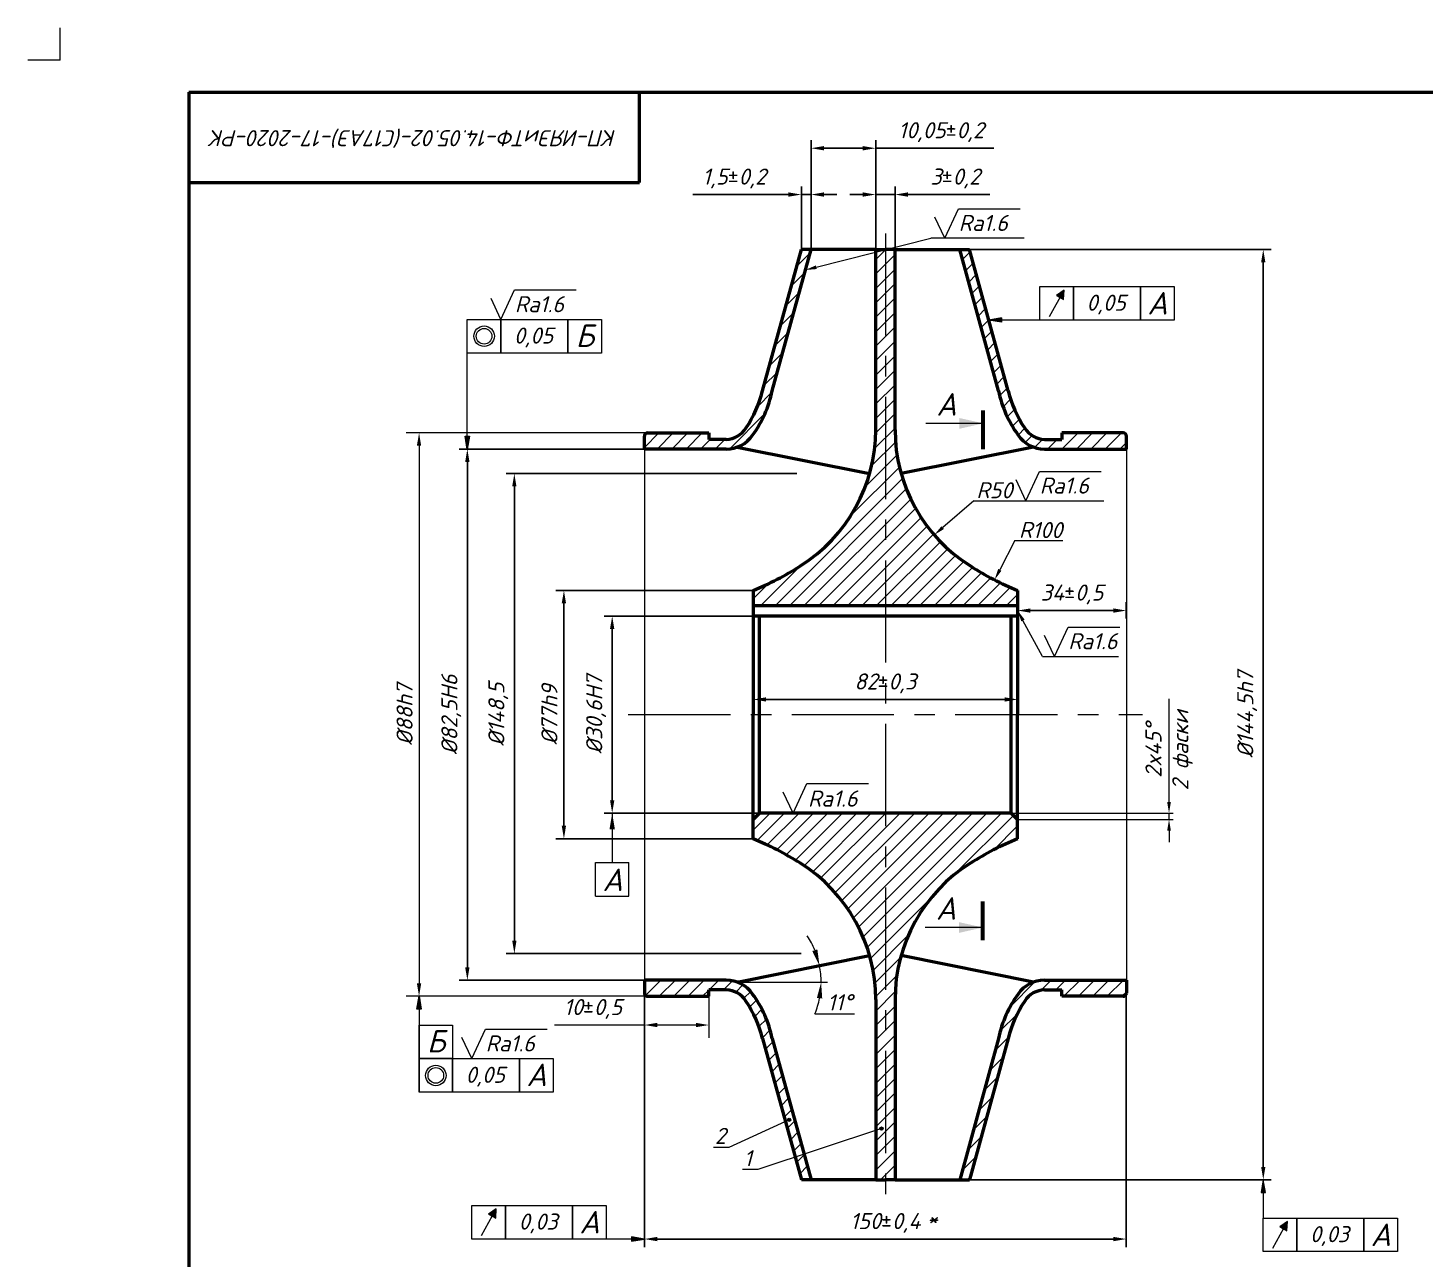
# Model space of a CAD drawing. Header units: millimetres. Extents: x 23 to 1692, y -5 to 510.
# Drawn here: x 1262.3 to 1479.3, y 110.8 to 302 of the extents above; entities that cross this region are included whole.
import ezdxf

# ---------------------------------------------------------------- set-up
doc = ezdxf.new("R2010")
doc.units = ezdxf.units.MM
doc.linetypes.add('JIS_08_50', pattern=[53, 50, -1.125, 0.75, -1.125])
doc.linetypes.add('осевая', pattern=[50.8, 31.75, -6.35, 6.35, -6.35])
doc.layers.get('0').update_dxf_attribs({"lineweight": 53})
for name, color, linetype, lineweight in [('Оси', 7, 'осевая', 20), ('Размеры', 7, 'Continuous', 20), ('Штриховка', 7, 'Continuous', 20)]:
    doc.layers.add(name, color=color, linetype=linetype, lineweight=lineweight)
doc.styles.add('ADRF1', font='isocpeur.ttf', dxfattribs={"oblique": 15})
doc.styles.add('Размер', font='isocpeur.ttf', dxfattribs={"oblique": 15})
doc.styles.add('Размеры', font='isocpeur.ttf', dxfattribs={"oblique": 15})
doc.dimstyles.new('гост', dxfattribs={"dimtxt": 5, "dimasz": 5, "dimexe": 2, "dimexo": 0, "dimgap": 1, "dimtad": 1, "dimdec": 0, "dimtxsty": 'ADRF1', "dimcen": 2.5, "dimadec": 0, "dimazin": 0, "dimtfac": 1, "dimtdec": 0, "dimtmove": 0, "dimatfit": 3, "dimfxl": 1, "dimlwd": 20, "dimlwe": 20, "dimarcsym": 0})
doc.dimstyles.new('Две стрелки', dxfattribs={"dimtxt": 2.5, "dimasz": 3.5, "dimexe": 1.25, "dimexo": 0, "dimgap": 1, "dimtad": 1, "dimdec": 3, "dimtxsty": 'Размер', "dimcen": 2.5, "dimadec": 0, "dimazin": 0, "dimtfac": 1, "dimtdec": 3, "dimtmove": 0, "dimatfit": 3, "dimfxl": 1, "dimarcsym": 0})

# ---------------------------------------------------------------- blocks, each defined once
blk = doc.blocks.new('*D77')
at = {"layer": 'Defpoints', "color": 0, "transparency": 16777216}
for p in [(1374.91, 210.65), (1353.02, 180.05), (1375.91, 180.05)]:
    blk.add_point(p, dxfattribs=at)
at = {"layer": 'Размеры', "color": 0, "lineweight": -2, "transparency": 16777216}
for p, q in [((1374.91, 210.65), (1351.77, 210.65)), ((1353.02, 208.65), (1353.02, 182.05)), ((1375.91, 180.05), (1351.77, 180.05))]:
    blk.add_line(p, q, dxfattribs=at)
at = {"layer": 'Размеры', "color": 0, "transparency": 16777216}
for points in [[(1352.68, 208.65), (1353.35, 208.65), (1353.02, 210.65)], [(1352.68, 182.05), (1353.35, 182.05), (1353.02, 180.05)]]:
    blk.add_solid(points, dxfattribs=at)
at = {"layer": 'Размеры', "color": 0, "transparency": 16777216, "insert": (1350.52, 195.35), "char_height": 2.5, "attachment_point": 5, "rotation": 90, "style": 'Размер'}
blk.add_mtext('%%C30,6H7', dxfattribs=at)
blk = doc.blocks.new('*D78')
at = {"layer": 'Defpoints', "color": 0, "transparency": 16777216}
for p in [(1374.91, 214.63), (1345.52, 176.07), (1374.91, 176.07)]:
    blk.add_point(p, dxfattribs=at)
at = {"layer": 'Размеры', "color": 0, "lineweight": -2, "transparency": 16777216}
for p, q in [((1374.91, 214.63), (1344.27, 214.63)), ((1345.52, 212.63), (1345.52, 178.07)), ((1374.91, 176.07), (1344.27, 176.07))]:
    blk.add_line(p, q, dxfattribs=at)
at = {"layer": 'Размеры', "color": 0, "transparency": 16777216}
for points in [[(1345.18, 212.63), (1345.85, 212.63), (1345.52, 214.63)], [(1345.18, 178.07), (1345.85, 178.07), (1345.52, 176.07)]]:
    blk.add_solid(points, dxfattribs=at)
at = {"layer": 'Размеры', "color": 0, "transparency": 16777216, "insert": (1343.27, 195.35), "char_height": 2.5, "attachment_point": 5, "rotation": 90, "style": 'Размер'}
blk.add_mtext('%%C77h9', dxfattribs=at)
blk = doc.blocks.new('*D68')
at = {"layer": 'Defpoints', "color": 0, "transparency": 16777216}
for p in [(1381.68, 232.78), (1337.82, 158.22), (1382.37, 158.22)]:
    blk.add_point(p, dxfattribs=at)
at = {"layer": 'Размеры', "color": 0, "lineweight": -2, "transparency": 16777216}
for p, q in [((1381.68, 232.78), (1336.57, 232.78)), ((1337.82, 230.78), (1337.82, 160.22)), ((1382.37, 158.22), (1336.57, 158.22))]:
    blk.add_line(p, q, dxfattribs=at)
at = {"layer": 'Размеры', "color": 0, "transparency": 16777216}
for points in [[(1337.49, 230.78), (1338.15, 230.78), (1337.82, 232.78)], [(1337.49, 160.22), (1338.15, 160.22), (1337.82, 158.22)]]:
    blk.add_solid(points, dxfattribs=at)
at = {"layer": 'Размеры', "color": 0, "transparency": 16777216, "insert": (1335.32, 195.39), "char_height": 2.5, "attachment_point": 5, "rotation": 90, "style": 'Размер'}
blk.add_mtext('%%C148,5', dxfattribs=at)
blk = doc.blocks.new('*D79')
at = {"layer": 'Defpoints', "color": 0, "transparency": 16777216}
for p in [(1358.02, 236.6), (1330.52, 154.1), (1358.02, 154.1)]:
    blk.add_point(p, dxfattribs=at)
at = {"layer": 'Размеры', "color": 0, "lineweight": -2, "transparency": 16777216}
for p, q in [((1358.02, 236.6), (1329.27, 236.6)), ((1330.52, 234.6), (1330.52, 156.1)), ((1358.02, 154.1), (1329.27, 154.1))]:
    blk.add_line(p, q, dxfattribs=at)
at = {"layer": 'Размеры', "color": 0, "transparency": 16777216}
for points in [[(1330.18, 234.6), (1330.85, 234.6), (1330.52, 236.6)], [(1330.18, 156.1), (1330.85, 156.1), (1330.52, 154.1)]]:
    blk.add_solid(points, dxfattribs=at)
at = {"layer": 'Размеры', "color": 0, "transparency": 16777216, "insert": (1328.02, 195.35), "char_height": 2.5, "attachment_point": 5, "rotation": 90, "style": 'Размер'}
blk.add_mtext('%%C82,5H6', dxfattribs=at)
blk = doc.blocks.new('*D80')
at = {"layer": 'Defpoints', "color": 0, "transparency": 16777216}
for p in [(1382.4, 267.6), (1382.4, 123.1), (1454.15, 123.1)]:
    blk.add_point(p, dxfattribs=at)
at = {"layer": 'Размеры', "color": 0, "lineweight": -2, "transparency": 16777216}
for p, q in [((1382.4, 267.6), (1455.4, 267.6)), ((1454.15, 265.6), (1454.15, 125.1)), ((1382.4, 123.1), (1455.4, 123.1))]:
    blk.add_line(p, q, dxfattribs=at)
at = {"layer": 'Размеры', "color": 0, "transparency": 16777216}
for points in [[(1453.82, 265.6), (1454.48, 265.6), (1454.15, 267.6)], [(1453.82, 125.1), (1454.48, 125.1), (1454.15, 123.1)]]:
    blk.add_solid(points, dxfattribs=at)
at = {"layer": 'Размеры', "color": 0, "transparency": 16777216, "insert": (1451.65, 195.35), "char_height": 2.5, "attachment_point": 5, "rotation": 90, "style": 'Размер'}
blk.add_mtext('%%C144,5h7', dxfattribs=at)
blk = doc.blocks.new('*D81')
at = {"layer": 'Defpoints', "color": 0, "transparency": 16777216}
for p in [(1383.9, 276.12), (1382.4, 267.6), (1383.9, 267.6)]:
    blk.add_point(p, dxfattribs=at)
at = {"layer": 'Размеры', "color": 0, "lineweight": -2, "transparency": 16777216}
for p, q in [((1380.4, 276.12), (1365.56, 276.12)), ((1382.4, 267.6), (1382.4, 277.37)), ((1383.9, 276.12), (1382.4, 276.12)), ((1383.9, 267.6), (1383.9, 277.37)), ((1385.9, 276.12), (1387.9, 276.12))]:
    blk.add_line(p, q, dxfattribs=at)
at = {"layer": 'Размеры', "color": 0, "transparency": 16777216}
for points in [[(1380.4, 276.46), (1380.4, 275.79), (1382.4, 276.12)], [(1385.9, 276.46), (1385.9, 275.79), (1383.9, 276.12)]]:
    blk.add_solid(points, dxfattribs=at)
at = {"layer": 'Размеры', "color": 0, "transparency": 16777216, "insert": (1371.98, 278.62), "char_height": 2.5, "attachment_point": 5, "style": 'Размер'}
blk.add_mtext('1,5{\\Q0;±}0,2', dxfattribs=at)
blk = doc.blocks.new('*D82')
at = {"layer": 'Defpoints', "color": 0, "transparency": 16777216}
for p in [(1393.95, 283.32), (1383.9, 267.6), (1393.95, 267.6)]:
    blk.add_point(p, dxfattribs=at)
at = {"layer": 'Размеры', "color": 0, "lineweight": -2, "transparency": 16777216}
for p, q in [((1383.9, 267.6), (1383.9, 284.57)), ((1393.95, 267.6), (1393.95, 284.57)), ((1385.9, 283.32), (1391.95, 283.32)), ((1393.95, 283.32), (1412.29, 283.32))]:
    blk.add_line(p, q, dxfattribs=at)
at = {"layer": 'Размеры', "color": 0, "transparency": 16777216}
for points in [[(1385.9, 283.65), (1385.9, 282.98), (1383.9, 283.32)], [(1391.95, 283.65), (1391.95, 282.98), (1393.95, 283.32)]]:
    blk.add_solid(points, dxfattribs=at)
at = {"layer": 'Размеры', "color": 0, "transparency": 16777216, "insert": (1404.12, 285.82), "char_height": 2.5, "attachment_point": 5, "style": 'Размер'}
blk.add_mtext('10,05{\\Q0;±}0,2', dxfattribs=at)
blk = doc.blocks.new('*D83')
at = {"layer": 'Defpoints', "color": 0, "transparency": 16777216}
for p in [(1393.95, 276.12), (1393.95, 267.6), (1396.95, 267.6)]:
    blk.add_point(p, dxfattribs=at)
at = {"layer": 'Размеры', "color": 0, "lineweight": -2, "transparency": 16777216}
for p, q in [((1391.95, 276.12), (1389.95, 276.12)), ((1393.95, 267.6), (1393.95, 277.37)), ((1393.95, 276.12), (1396.95, 276.12)), ((1396.95, 267.6), (1396.95, 277.37)), ((1398.95, 276.12), (1411.66, 276.12))]:
    blk.add_line(p, q, dxfattribs=at)
at = {"layer": 'Размеры', "color": 0, "transparency": 16777216}
for points in [[(1391.95, 276.46), (1391.95, 275.79), (1393.95, 276.12)], [(1398.95, 276.46), (1398.95, 275.79), (1396.95, 276.12)]]:
    blk.add_solid(points, dxfattribs=at)
at = {"layer": 'Размеры', "color": 0, "transparency": 16777216, "insert": (1406.31, 278.62), "char_height": 2.5, "attachment_point": 5, "style": 'Размер'}
blk.add_mtext('3{\\Q0;±}0,2', dxfattribs=at)
blk = doc.blocks.new('*D84')
at = {"layer": 'Defpoints', "color": 0, "transparency": 16777216}
for p in [(1415.99, 212.82), (1432.88, 212.82), (1415.99, 211.51)]:
    blk.add_point(p, dxfattribs=at)
at = {"layer": 'Размеры', "color": 0, "lineweight": -2, "transparency": 16777216}
for p, q in [((1415.99, 212.82), (1415.99, 210.26)), ((1432.88, 212.82), (1432.88, 210.26)), ((1430.88, 211.51), (1417.99, 211.51))]:
    blk.add_line(p, q, dxfattribs=at)
at = {"layer": 'Размеры', "color": 0, "transparency": 16777216}
for points in [[(1417.99, 211.84), (1417.99, 211.17), (1415.99, 211.51)], [(1430.88, 211.84), (1430.88, 211.17), (1432.88, 211.51)]]:
    blk.add_solid(points, dxfattribs=at)
at = {"layer": 'Размеры', "color": 0, "transparency": 16777216, "insert": (1424.44, 214.01), "char_height": 2.5, "attachment_point": 5, "style": 'Размер'}
blk.add_mtext('34{\\Q0;±}0,5', dxfattribs=at)
blk = doc.blocks.new('*D69')
at = {"layer": 'Defpoints', "color": 0, "transparency": 16777216}
for p in [(1374.91, 202.23), (1415.99, 202.23), (1415.99, 197.7)]:
    blk.add_point(p, dxfattribs=at)
at = {"layer": 'Размеры', "color": 0, "lineweight": -2, "transparency": 16777216}
for p, q in [((1374.91, 202.23), (1374.91, 196.45)), ((1415.99, 202.23), (1415.99, 196.45)), ((1376.91, 197.7), (1413.99, 197.7))]:
    blk.add_line(p, q, dxfattribs=at)
at = {"layer": 'Размеры', "color": 0, "transparency": 16777216}
for points in [[(1376.91, 198.03), (1376.91, 197.37), (1374.91, 197.7)], [(1413.99, 198.03), (1413.99, 197.37), (1415.99, 197.7)]]:
    blk.add_solid(points, dxfattribs=at)
at = {"layer": 'Размеры', "color": 0, "transparency": 16777216, "insert": (1395.45, 200.2), "char_height": 2.5, "attachment_point": 5, "style": 'Размер'}
blk.add_mtext('82{\\Q0;±}0,3', dxfattribs=at)
blk = doc.blocks.new('*D67')
at = {"layer": 'Defpoints', "color": 0, "transparency": 16777216}
for p in [(1358.02, 154.1), (1432.88, 154.1), (1432.88, 113.89)]:
    blk.add_point(p, dxfattribs=at)
at = {"layer": 'Размеры', "color": 0, "lineweight": -2, "transparency": 16777216}
for p, q in [((1358.02, 154.1), (1358.02, 112.64)), ((1432.88, 154.1), (1432.88, 112.64)), ((1360.02, 113.89), (1430.88, 113.89))]:
    blk.add_line(p, q, dxfattribs=at)
at = {"layer": 'Размеры', "color": 0, "transparency": 16777216}
for points in [[(1360.02, 114.22), (1360.02, 113.55), (1358.02, 113.89)], [(1430.88, 114.22), (1430.88, 113.55), (1432.88, 113.89)]]:
    blk.add_solid(points, dxfattribs=at)
at = {"layer": 'Размеры', "color": 0, "transparency": 16777216, "insert": (1395.45, 116.39), "char_height": 2.5, "attachment_point": 5, "style": 'Размер'}
blk.add_mtext('150{\\Q0;±}0,4', dxfattribs=at)
blk = doc.blocks.new('*D74')
at = {"layer": 'Defpoints', "color": 0, "transparency": 16777216}
for p in [(1358.52, 239.1), (1323.02, 151.6), (1358.52, 151.6)]:
    blk.add_point(p, dxfattribs=at)
at = {"layer": 'Штриховка', "color": 0, "linetype": 'Continuous', "lineweight": 20, "transparency": 16777216}
for p, q in [((1358.52, 239.1), (1321.02, 239.1)), ((1323.02, 237.1), (1323.02, 153.6)), ((1358.52, 151.6), (1321.02, 151.6))]:
    blk.add_line(p, q, dxfattribs=at)
at = {"layer": 'Штриховка', "color": 0, "transparency": 16777216}
for points in [[(1322.68, 237.1), (1323.35, 237.1), (1323.02, 239.1)], [(1322.68, 153.6), (1323.35, 153.6), (1323.02, 151.6)]]:
    blk.add_solid(points, dxfattribs=at)
at = {"layer": 'Штриховка', "color": 0, "transparency": 16777216, "insert": (1320.77, 195.35), "char_height": 5, "attachment_point": 5, "rotation": 90, "style": 'ADRF1'}
blk.add_mtext('{\\H0.5x;%%C88h7}', dxfattribs=at)
blk = doc.blocks.new('*D76')
at = {"layer": 'Defpoints', "color": 0, "transparency": 16777216}
for p in [(1358.02, 152.6), (1368.02, 152.6), (1358.02, 147.13)]:
    blk.add_point(p, dxfattribs=at)
at = {"layer": 'Штриховка', "color": 0, "linetype": 'Continuous', "lineweight": 20, "transparency": 16777216}
for p, q in [((1358.02, 152.6), (1358.02, 145.13)), ((1368.02, 152.6), (1368.02, 145.13)), ((1358.02, 147.13), (1344.05, 147.13)), ((1366.02, 147.13), (1360.02, 147.13))]:
    blk.add_line(p, q, dxfattribs=at)
at = {"layer": 'Штриховка', "color": 0, "transparency": 16777216}
for points in [[(1360.02, 147.47), (1360.02, 146.8), (1358.02, 147.13)], [(1366.02, 147.47), (1366.02, 146.8), (1368.02, 147.13)]]:
    blk.add_solid(points, dxfattribs=at)
at = {"layer": 'Штриховка', "color": 0, "transparency": 16777216, "insert": (1350.03, 149.63), "char_height": 5, "attachment_point": 5, "style": 'ADRF1'}
blk.add_mtext('{\\H0.5x;10\\Q0;±\\Q15;0,5}', dxfattribs=at)

msp = doc.modelspace()

# ---------------------------------------------------------------- hatches: boundary and pattern name
at = {"layer": 'Размеры', "ltscale": 100}
h = msp.add_hatch(color=256, dxfattribs=at)
h.dxf.hatch_style = 1
h.paths.add_polyline_path([(1423.2168, 261.284), (1422.5858, 260.1486), (1423.1404, 259.8403)])
h.paths.add_polyline_path([(1423.2168, 261.284), (1423.2168, 261.284), (1422.0312, 260.4568), (1422.5858, 260.1486)])
at = {"layer": 'Размеры', "linetype": 'JIS_08_50'}
h = msp.add_hatch(color=256, dxfattribs=at)
h.dxf.hatch_style = 1
h.paths.add_polyline_path([(1413.5017, 256.9528), (1411.5144, 256.6145), (1413.5017, 256.6145)])
h.paths.add_polyline_path([(1413.5017, 256.6145), (1411.5144, 256.6145), (1413.5017, 256.2763)])
at = {"layer": 'Размеры'}
h = msp.add_hatch(color=256, dxfattribs=at)
h.dxf.hatch_style = 1
h.paths.add_polyline_path([(1330.5054, 236.603), (1330.8437, 238.5903), (1330.5054, 238.5903)])
h.paths.add_polyline_path([(1330.5054, 236.603), (1330.5054, 236.603), (1330.5054, 238.5903), (1330.1672, 238.5903)])
h = msp.add_hatch(color=256, dxfattribs=at)
h.dxf.hatch_style = 1
h.paths.add_polyline_path([(1323.0163, 151.5974), (1322.678, 149.6101), (1323.0163, 149.6101)])
h.paths.add_polyline_path([(1323.0163, 151.5974), (1323.0163, 151.5974), (1323.0163, 149.6101), (1323.3545, 149.6101)])
h = msp.add_hatch(color=256, dxfattribs=at)
h.dxf.hatch_style = 1
h.paths.add_polyline_path([(1380.2579, 132.4123, 1), (1380.7579, 132.4123, 1)])
h = msp.add_hatch(color=256, dxfattribs=at)
h.dxf.hatch_style = 1
h.paths.add_polyline_path([(1394.5991, 131.0463, 1), (1395.0991, 131.0463, 1)])
h = msp.add_hatch(color=256, dxfattribs=at)
h.dxf.hatch_style = 1
h.paths.add_polyline_path([(1454.1501, 121.1101), (1453.8118, 121.1101), (1454.1501, 123.0974)])
h.paths.add_polyline_path([(1454.4884, 121.1101), (1454.1501, 121.1101), (1454.1501, 123.0974)])
at = {"layer": 'Размеры', "ltscale": 100}
h = msp.add_hatch(color=256, dxfattribs=at)
h.dxf.hatch_style = 1
h.paths.add_polyline_path([(1334.9944, 118.5566), (1334.3634, 117.4212), (1334.918, 117.113)])
h.paths.add_polyline_path([(1334.9944, 118.5566), (1334.9944, 118.5566), (1333.8088, 117.7295), (1334.3634, 117.4212)])
h = msp.add_hatch(color=256, dxfattribs=at)
h.dxf.hatch_style = 1
h.paths.add_polyline_path([(1457.9046, 116.6033), (1457.2736, 115.4679), (1457.8282, 115.1597)])
h.paths.add_polyline_path([(1457.9046, 116.6033), (1457.9046, 116.6033), (1456.719, 115.7762), (1457.2736, 115.4679)])
at = {"layer": 'Размеры'}
h = msp.add_hatch(color=256, dxfattribs=at)
h.dxf.hatch_style = 1
h.paths.add_polyline_path([(1356.0289, 113.8872), (1356.0289, 114.2254), (1358.0163, 113.8872)])
h.paths.add_polyline_path([(1356.0289, 113.5489), (1356.0289, 113.8872), (1358.0163, 113.8872)])
at = {"layer": 'Штриховка'}
h = msp.add_hatch(dxfattribs=at)
h.set_pattern_fill('ANSI31', color=256, scale=0.5)
h.set_pattern_definition([(45, (1283.3856, 31.9996), (-1.122532, 1.122532), [])])
h.paths.add_polyline_path([(1374.8298, 238.7526, 0.10541084), (1377.8701, 245.6316), (1383.8996, 267.5974), (1382.3996, 267.5974), (1376.3701, 245.6316, -0.08653345), (1373.7988, 239.842, -0.25036248), (1370.718, 238.0974), (1368.0163, 238.0974), (1368.0163, 239.0974), (1358.5163, 239.0974, 0.41421356), (1358.0163, 238.5974), (1358.0163, 236.5974), (1370.718, 236.5974, 0.24618516)])
h.paths.add_polyline_path([(1395.4496, 267.5524), (1393.9496, 267.1724), (1393.9496, 239.5974, -0.2579526), (1382.2504, 218.4293, -0.04140012), (1374.912, 214.6252), (1374.912, 212.2966), (1395.4496, 212.2966)])
h.paths.add_polyline_path([(1408.6488, 218.4293, -0.2579526), (1396.9496, 239.5974), (1396.9496, 267.5974), (1395.6273, 267.5974), (1395.4496, 267.5524), (1395.4496, 212.2966), (1415.9873, 212.2966), (1415.9873, 214.6252, -0.04140012)])
h.paths.add_polyline_path([(1408.4996, 267.5974), (1406.9996, 267.5974), (1413.0291, 245.6316, 0.10541084), (1416.0694, 238.7526, 0.24618516), (1420.1812, 236.5974), (1432.883, 236.5974), (1432.883, 238.5974, 0.41421356), (1432.383, 239.0974), (1422.883, 239.0974), (1422.883, 238.0974), (1420.1812, 238.0974, -0.25036248), (1417.1004, 239.842, -0.08653345), (1414.5291, 245.6316)])
h.paths.add_polyline_path([(1395.4496, 180.0474), (1375.912, 180.0474), (1374.912, 179.0474), (1374.912, 176.0697, -0.04140012), (1382.2504, 172.2655, -0.2579526), (1393.9496, 151.0974), (1393.9496, 123.0974), (1395.4496, 123.0974)])
h.paths.add_polyline_path([(1415.9873, 176.0697), (1415.9873, 179.0474), (1414.9873, 180.0474), (1395.4496, 180.0474), (1395.4496, 123.0974), (1396.9496, 123.0974), (1396.9496, 151.0974, -0.2579526), (1408.6488, 172.2655, -0.04140012)])
h.paths.add_polyline_path([(1432.883, 154.0974), (1420.1812, 154.0974, 0.24618516), (1416.0694, 151.9423, 0.10541084), (1413.0291, 145.0632), (1406.9996, 123.0974), (1408.4996, 123.0974), (1414.5291, 145.0632, -0.08653345), (1417.1004, 150.8528, -0.25036248), (1420.1812, 152.5974), (1422.883, 152.5974), (1422.883, 151.5974), (1432.383, 151.5974, 0.41421356), (1432.883, 152.0974)])
h.paths.add_polyline_path([(1370.718, 154.0974), (1358.0163, 154.0974), (1358.0163, 152.0974, 0.41421356), (1358.5163, 151.5974), (1368.0163, 151.5974), (1368.0163, 152.5974), (1370.718, 152.5974, -0.25036248), (1373.7988, 150.8528, -0.08653345), (1376.3701, 145.0632), (1382.3996, 123.0974), (1383.8996, 123.0974), (1377.8701, 145.0632, 0.10541084), (1374.8298, 151.9423, 0.24618516)])

# ---------------------------------------------------------------- linework, layer by layer
for p, q in [((1287.2647, 292), (1682.2647, 292)), ((1287.2647, 292), (1287.2647, 5)), ((1357.2647, 278), (1357.2647, 292)), ((1287.2647, 278), (1357.2647, 278)), ((1376.3701, 245.6316), (1382.3996, 267.5974)), ((1377.8701, 245.6316), (1383.8996, 267.5974)), ((1383.8996, 267.5974), (1382.3996, 267.5974)), ((1393.9496, 267.5974), (1383.8996, 267.5974)), ((1393.9496, 239.5974), (1393.9496, 267.5974)), ((1393.9496, 267.5974), (1395.4496, 267.5974)), ((1396.9496, 267.5974), (1395.4496, 267.5974)), ((1396.9496, 239.5974), (1396.9496, 267.5974)), ((1396.9496, 267.5974), (1406.9996, 267.5974)), ((1413.0291, 245.6316), (1406.9996, 267.5974)), ((1406.9996, 267.5974), (1408.4996, 267.5974)), ((1414.5291, 245.6316), (1408.4996, 267.5974)), ((1358.5163, 239.0974), (1368.0163, 239.0974)), ((1368.0163, 239.0974), (1368.0163, 238.0974)), ((1432.383, 239.0974), (1422.883, 239.0974)), ((1422.883, 239.0974), (1422.883, 238.0974)), ((1358.0163, 236.5974), (1358.0163, 238.5974)), ((1370.718, 236.5974), (1358.0163, 236.5974)), ((1370.718, 238.0974), (1368.0163, 238.0974)), ((1372.4281, 236.899), (1393.0022, 232.7804)), ((1418.4711, 236.899), (1397.897, 232.7804)), ((1420.1812, 238.0974), (1422.883, 238.0974)), ((1420.1812, 236.5974), (1432.883, 236.5974)), ((1432.883, 236.5974), (1432.883, 238.5974)), ((1374.912, 214.6252), (1374.912, 195.3474)), ((1415.9873, 214.6252), (1415.9873, 195.3474)), ((1374.912, 212.2966), (1415.9873, 212.2966)), ((1415.9873, 210.6474), (1374.912, 210.6474)), ((1375.912, 180.0474), (1375.912, 210.6474)), ((1414.9873, 180.0474), (1414.9873, 210.6474)), ((1374.912, 176.0697), (1374.912, 195.3474)), ((1415.9873, 176.0697), (1415.9873, 195.3474)), ((1375.912, 180.0474), (1374.912, 179.0474)), ((1414.9873, 180.0474), (1375.912, 180.0474)), ((1414.9873, 180.0474), (1415.9873, 179.0474)), ((1372.4281, 153.7959), (1393.0022, 157.9145)), ((1418.4711, 153.7959), (1397.897, 157.9145)), ((1370.718, 154.0974), (1358.0163, 154.0974)), ((1358.0163, 154.0974), (1358.0163, 152.0974)), ((1420.1812, 154.0974), (1432.883, 154.0974)), ((1432.883, 154.0974), (1432.883, 152.0974)), ((1370.718, 152.5974), (1368.0163, 152.5974)), ((1368.0163, 151.5974), (1368.0163, 152.5974)), ((1420.1812, 152.5974), (1422.883, 152.5974)), ((1422.883, 151.5974), (1422.883, 152.5974)), ((1358.5163, 151.5974), (1368.0163, 151.5974)), ((1393.9496, 151.0974), (1393.9496, 123.0974)), ((1396.9496, 151.0974), (1396.9496, 123.0974)), ((1432.383, 151.5974), (1422.883, 151.5974)), ((1376.3701, 145.0632), (1382.3996, 123.0974)), ((1377.8701, 145.0632), (1383.8996, 123.0974)), ((1413.0291, 145.0632), (1406.9996, 123.0974)), ((1414.5291, 145.0632), (1408.4996, 123.0974)), ((1383.8996, 123.0974), (1382.3996, 123.0974)), ((1393.9496, 123.0974), (1383.8996, 123.0974)), ((1393.9496, 123.0974), (1395.4496, 123.0974)), ((1396.9496, 123.0974), (1395.4496, 123.0974)), ((1396.9496, 123.0974), (1406.9996, 123.0974)), ((1406.9996, 123.0974), (1408.4996, 123.0974))]:
    msp.add_line(p, q)
for centre, radius, start, end in [((1358.4832, 250.1099), 18.439, 326.161362, 345.944088), ((1360.2163, 249.3225), 18.0355, 324.121726, 348.191226), ((1430.6829, 249.3225), 18.0355, 191.808774, 215.878274), ((1432.416, 250.1099), 18.439, 194.055912, 213.838638), ((1358.5163, 238.5974), 0.5, 90, 180), ((1370.6255, 241.8532), 3.7569, 271.411148, 327.634303), ((1370.718, 241.5974), 5, 270, 325.32137), ((1368.9496, 239.5974), 25, 302.142872, 0), ((1421.9496, 239.5974), 25, 180, 237.857128), ((1420.1812, 241.5974), 5, 214.67863, 270), ((1420.2737, 241.8532), 3.7569, 212.365697, 268.588852), ((1432.383, 238.5974), 0.5, 0, 90), ((1355.6488, 260.7655), 50, 292.660078, 302.142872), ((1435.2504, 260.7655), 50, 237.857128, 247.339922), ((1355.6488, 129.9293), 50, 57.857128, 67.339922), ((1435.2504, 129.9293), 50, 112.660078, 122.142872), ((1368.9496, 151.0974), 25, 0, 57.857128), ((1421.9496, 151.0974), 25, 122.142872, 180), ((1370.718, 149.0974), 5, 34.67863, 90), ((1420.1812, 149.0974), 5, 90, 145.32137), ((1358.5163, 152.0974), 0.5, 180, 270), ((1370.6255, 148.8417), 3.7569, 32.365697, 88.588852), ((1360.2163, 141.3723), 18.0355, 11.808774, 35.878274), ((1430.6829, 141.3723), 18.0355, 144.121726, 168.191226), ((1420.2737, 148.8417), 3.7569, 91.411148, 147.634303), ((1432.383, 152.0974), 0.5, 270, 0), ((1358.4832, 140.585), 18.439, 14.055912, 33.838638), ((1432.416, 140.585), 18.439, 146.161362, 165.944088)]:
    msp.add_arc(centre, radius, start, end)
at = {"layer": 'Оси', "ltscale": 0.5}
for p, q in [((1395.4496, 270.0974), (1395.4496, 120.5974)), ((1355.5163, 195.3474), (1435.383, 195.3474))]:
    msp.add_line(p, q, dxfattribs=at)
at = {"layer": 'Оси'}
msp.add_line((1384.5144, 148.8932), (1390.6818, 148.8932), dxfattribs=at)
at = {"layer": 'Размеры'}
for p, q in [((1404.6751, 269.345), (1406.8073, 273.9174)), ((1406.8073, 273.9174), (1416.3697, 273.9174)), ((1404.6751, 269.345), (1403.1522, 272.611)), ((1384.7194, 264.8337), (1402.5249, 269.345)), ((1335.7356, 256.7271), (1337.8677, 261.2995)), ((1337.8677, 261.2995), (1347.4302, 261.2995)), ((1335.7356, 256.7271), (1334.2127, 259.9931)), ((1410.6073, 242.5713), (1410.6073, 240.5958)), ((1358.0163, 236.5974), (1358.0163, 154.0974)), ((1432.883, 236.5974), (1432.883, 154.0974)), ((1417.2665, 228.5574), (1419.3986, 233.1298)), ((1419.3986, 233.1298), (1428.961, 233.1298)), ((1417.2665, 228.5574), (1415.7435, 231.8234)), ((1409.1779, 228.5574), (1404.3603, 224.3929)), ((1409.1779, 228.5574), (1429.384, 228.5574)), ((1415.5557, 222.3779), (1413.2254, 217.8358)), ((1415.5557, 222.3779), (1422.9916, 222.3779)), ((1419.872, 204.3795), (1416.8247, 209.9712)), ((1421.6974, 204.3795), (1423.8296, 208.9519)), ((1423.8296, 208.9519), (1431.8822, 208.9519)), ((1421.6974, 204.3795), (1420.1745, 207.6455)), ((1419.872, 204.3795), (1431.6891, 204.3795)), ((1439.5147, 181.7974), (1439.5147, 197.8202)), ((1381.1161, 180.0474), (1383.2483, 184.6198)), ((1383.2483, 184.6198), (1392.8107, 184.6198)), ((1381.1161, 180.0474), (1379.5932, 183.3134)), ((1414.9873, 180.0474), (1440.1397, 180.0474)), ((1415.9873, 179.0474), (1440.1397, 179.0474)), ((1439.5147, 179.0474), (1439.5147, 180.0474)), ((1439.5147, 177.2974), (1439.5147, 175.5474)), ((1350.4066, 172.3806), (1355.6259, 172.3806)), ((1350.4066, 167.1613), (1350.4066, 172.3806)), ((1355.6259, 167.1613), (1355.6259, 172.3806)), ((1350.4066, 167.1613), (1355.6259, 167.1613)), ((1410.6073, 162.2768), (1410.6073, 160.3013)), ((1331.2026, 141.9064), (1333.3348, 146.4788)), ((1333.3348, 146.4788), (1342.8972, 146.4788)), ((1331.2026, 141.9064), (1329.6797, 145.1724)), ((1380.5079, 132.4123), (1371.1451, 128.1237)), ((1394.8491, 131.0463), (1375.637, 124.6895)), ((1371.1451, 128.1237), (1368.7689, 128.1237)), ((1375.637, 124.6895), (1373.2608, 124.6895))]:
    msp.add_line(p, q, dxfattribs=at)
at = {"layer": 'Размеры', "linetype": 'Continuous', "lineweight": 20}
msp.add_line((1416.9918, 269.345), (1402.5249, 269.345), dxfattribs=at)
at = {"layer": 'Размеры', "ltscale": 100}
for p, q in [((1420.9271, 257.1644), (1423.2168, 261.284)), ((1423.2168, 261.284), (1422.0312, 260.4568)), ((1422.0312, 260.4568), (1423.1404, 259.8403)), ((1423.1404, 259.8403), (1423.2168, 261.284)), ((1419.4623, 256.6145), (1411.5144, 256.6145)), ((1330.5163, 236.5974), (1330.5163, 251.5078)), ((1323.0163, 151.5974), (1323.0163, 136.6871)), ((1454.1501, 121.7088), (1454.1501, 117.1532)), ((1332.7048, 114.4371), (1334.9944, 118.5566)), ((1334.9944, 118.5566), (1333.8088, 117.7295)), ((1333.8088, 117.7295), (1334.918, 117.113)), ((1334.918, 117.113), (1334.9944, 118.5566)), ((1455.6149, 112.4838), (1457.9046, 116.6033)), ((1457.9046, 116.6033), (1456.719, 115.7762)), ((1456.719, 115.7762), (1457.8282, 115.1597)), ((1457.8282, 115.1597), (1457.9046, 116.6033)), ((1356.6276, 113.8872), (1352.072, 113.8872))]:
    msp.add_line(p, q, dxfattribs=at)
at = {"layer": 'Размеры', "lineweight": 60}
for p, q in [((1410.6073, 242.5713), (1410.6073, 236.5713)), ((1410.6073, 160.3013), (1410.6073, 166.3013))]:
    msp.add_line(p, q, dxfattribs=at)
at = {"layer": 'Размеры', "lineweight": 20}
for p, q in [((1410.6798, 240.5796), (1401.7302, 240.5796)), ((1410.6073, 162.2768), (1401.6577, 162.2768))]:
    msp.add_line(p, q, dxfattribs=at)
at = {"layer": 'Размеры', "ltscale": 100}
for points in [[(1419.4623, 261.8339), (1424.6817, 261.8339), (1424.6817, 256.6145), (1419.4623, 256.6145)], [(1424.6817, 261.8339), (1435.0751, 261.8339), (1435.0751, 256.6145), (1424.6817, 256.6145)], [(1435.0751, 261.8339), (1440.2944, 261.8339), (1440.2944, 256.6145), (1435.0751, 256.6145)], [(1330.5163, 256.7271), (1335.7356, 256.7271), (1335.7356, 251.5078), (1330.5163, 251.5078)], [(1335.7356, 256.7271), (1346.129, 256.7271), (1346.129, 251.5078), (1335.7356, 251.5078)], [(1346.129, 256.7271), (1351.3484, 256.7271), (1351.3484, 251.5078), (1346.129, 251.5078)], [(1323.0163, 147.1258), (1328.2356, 147.1258), (1328.2356, 141.9064), (1323.0163, 141.9064)], [(1323.0163, 141.9064), (1328.2356, 141.9064), (1328.2356, 136.6871), (1323.0163, 136.6871)], [(1328.2356, 141.9064), (1338.629, 141.9064), (1338.629, 136.6871), (1328.2356, 136.6871)], [(1338.629, 141.9064), (1343.8484, 141.9064), (1343.8484, 136.6871), (1338.629, 136.6871)], [(1331.2399, 119.1065), (1336.4593, 119.1065), (1336.4593, 113.8872), (1331.2399, 113.8872)], [(1336.4593, 119.1065), (1346.8527, 119.1065), (1346.8527, 113.8872), (1336.4593, 113.8872)], [(1346.8527, 119.1065), (1352.072, 119.1065), (1352.072, 113.8872), (1346.8527, 113.8872)], [(1454.1501, 117.1532), (1459.3695, 117.1532), (1459.3695, 111.9339), (1454.1501, 111.9339)], [(1459.3695, 117.1532), (1469.7629, 117.1532), (1469.7629, 111.9339), (1459.3695, 111.9339)], [(1469.7629, 117.1532), (1474.9822, 117.1532), (1474.9822, 111.9339), (1469.7629, 111.9339)]]:
    msp.add_lwpolyline(points, close=True, dxfattribs=at)
at = {"layer": 'Размеры'}
for points in [[(1411.5144, 256.6145), (1413.5017, 256.6145), (1413.5017, 256.9528), (1411.5144, 256.6145)], [(1413.5017, 256.2763), (1411.5144, 256.6145), (1413.5017, 256.9528), (1413.5017, 256.2763)], [(1411.5144, 256.6145), (1413.5017, 256.6145), (1413.5017, 256.2763)], [(1330.8545, 238.5848), (1330.5163, 236.5974), (1330.178, 238.5848), (1330.8545, 238.5848)], [(1322.678, 149.6101), (1323.0163, 151.5974), (1323.3545, 149.6101), (1322.678, 149.6101)], [(1454.4884, 121.1101), (1454.1501, 123.0974), (1453.8118, 121.1101), (1454.4884, 121.1101)], [(1356.0289, 113.5489), (1358.0163, 113.8872), (1356.0289, 114.2254), (1356.0289, 113.5489)]]:
    msp.add_lwpolyline(points, dxfattribs=at)
at = {"layer": 'Размеры', "ltscale": 100}
for centre, radius in [((1333.1259, 254.1175), 1.5891), ((1333.1259, 254.1175), 1.2131), ((1325.6259, 139.2967), 1.5891), ((1325.6259, 139.2967), 1.2131)]:
    msp.add_circle(centre, radius, dxfattribs=at)
at = {"layer": 'Размеры'}
for centre in [(1380.5079, 132.4123), (1394.8491, 131.0463)]:
    msp.add_circle(centre, 0.25, dxfattribs=at)
for points in [[(1384.6478, 265.1165), (1384.791, 264.551), (1383.023, 264.4039)], [(1404.1695, 224.6136), (1404.551, 224.1723), (1403.0363, 223.2485)], [(1412.9659, 217.969), (1413.4849, 217.7027), (1412.4265, 216.2788)], [(1417.0808, 210.1107), (1416.5686, 209.8316), (1415.9873, 211.5078)], [(1439.2231, 181.7974), (1439.8064, 181.7974), (1439.5147, 180.0474)], [(1439.2231, 177.2974), (1439.8064, 177.2974), (1439.5147, 179.0474)]]:
    msp.add_solid(points, dxfattribs=at)
at = {"layer": 'Размеры', "lineweight": 60}
for points in [[(1406.9637, 241.4129), (1406.9637, 239.7462), (1410.6798, 240.5796)], [(1406.8912, 163.1102), (1406.8912, 161.4435), (1410.6073, 162.2768)]]:
    msp.add_solid(points, dxfattribs=at)
at = {"layer": 'Штриховка'}
for p, q in [((1267.2647, 297), (1267.2647, 302)), ((1267.2647, 297), (1262.2647, 297)), ((1372.4281, 153.7959), (1386.4709, 153.7775))]:
    msp.add_line(p, q, dxfattribs=at)
at = {"layer": 'Штриховка', "linetype": 'Continuous', "lineweight": 20}
for q in [(1354.0163, 180.0474), (1353.0163, 172.3806)]:
    msp.add_line((1353.0163, 180.0474), q, dxfattribs=at)
for start, end in [(22.319149, 33.3183), (359.918961, 11.319999), (337.92066, 348.91981)]:
    msp.add_arc((1372.4281, 153.7959), 13.0428, start, end, dxfattribs=at)
at = {"layer": 'Штриховка'}
for points in [[(1352.5996, 177.5474), (1353.4329, 177.5474), (1353.0163, 180.0474)], [(1384.8926, 158.8697), (1384.0949, 158.6285), (1385.2172, 156.356)], [(1384.8131, 151.3298), (1385.6425, 151.2488), (1385.4709, 153.7775)]]:
    msp.add_solid(points, dxfattribs=at)

# ---------------------------------------------------------------- texts
at = {"insert": (1322.2647, 285), "char_height": 2.5, "width": 70, "attachment_point": 5, "rotation": 180, "style": 'Размер'}
msp.add_mtext('КП-ИЯЭиТФ-14.05.02-(C17АЭ)-17-2020-РК', dxfattribs=at)
at = {"layer": 'Размеры', "width": 15.164099, "attachment_point": 1, "style": 'Размеры'}
for insert, char_height in [((1406.8401, 272.9634), 2.5), ((1337.9006, 260.3454), 2.5), ((1419.4314, 232.1757), 2.5), ((1423.8624, 207.9978), 2.5), ((1383.4251, 183.5667), 2.52253), ((1333.3676, 145.5247), 2.5)]:
    msp.add_mtext('Ra1.6', dxfattribs=dict(at, insert=insert, char_height=char_height))
at = {"layer": 'Размеры', "attachment_point": 5, "style": 'Размер'}
for s, insert, char_height in [('0,05', (1429.7477, 259.0347), 2.5), ('А', (1437.7214, 259.2328), 3.5), ('0,05', (1340.8016, 253.9279), 2.5), ('Б', (1348.7754, 254.2047), 3.5), ('А', (1353.0883, 169.6873), 3.5), ('Б', (1325.6626, 144.6155), 3.5), ('А', (1341.2754, 139.384), 3.5), ('0,05', (1333.3016, 139.1072), 2.5), ('{\\C256;0,03}', (1341.5253, 116.3073), 2.5), ('{\\C256;А}', (1349.499, 116.5055), 3.5), ('0,03', (1464.4355, 114.354), 2.5), ('А', (1472.4092, 114.5522), 3.5)]:
    msp.add_mtext(s, dxfattribs=dict(at, insert=insert, char_height=char_height))
at = {"layer": 'Размеры'}
for s, width, insert, char_height, attachment_point, style in [('А', 45.684336, (1404.9501, 243.5362), 3.5, 5, 'Размер'), ('А', 45.684336, (1404.8776, 165.2335), 3.5, 5, 'Размер'), ('2', 2.608031, (1368.9718, 131.1615), 2.5, 1, 'Размеры'), ('1', 2.608031, (1373.4636, 127.6986), 2.5, 1, 'Размеры'), ('*', 20.264876, (1401.9015, 118.332), 2.5, 1, 'Размеры')]:
    msp.add_mtext_dynamic_manual_height_columns(s, width=width, gutter_width=12.5, heights=[0], dxfattribs=dict(at, insert=insert, char_height=char_height, attachment_point=attachment_point, style=style))
at = {"layer": 'Размеры', "attachment_point": 5, "style": 'Размер'}
for s, insert, char_height, rotation in [('R50', (1412.3927, 230.198), 2.5, 359.621566), ('R100', (1419.5758, 224.0184), 2.5, 359.621566), ('{\\H2x;2x45%%D\\P2 фаски}', (1439.5147, 189.8088), 1.25, 90)]:
    msp.add_mtext(s, dxfattribs=dict(at, insert=insert, char_height=char_height, rotation=rotation))
at = {"layer": 'Штриховка', "insert": (1388.3876, 150.6561), "char_height": 2.5, "attachment_point": 5, "rotation": 1.10558, "style": 'ADRF1'}
msp.add_mtext('11°', dxfattribs=at)

# ---------------------------------------------------------------- dimensions: what is measured, and where the dimension line sits
at = {"layer": 'Размеры'}
for base, p1, p2, text, picture, middle in [((1393.9496, 283.3174), (1383.8996, 267.5974), (1393.9496, 267.5974), '<>{\\Q0;±}0,2', '*D82', (1404.1195, 283.3174)), ((1383.8996, 276.1229), (1382.3996, 267.5974), (1383.8996, 267.5974), '<>{\\Q0;±}0,2', '*D81', (1371.9797, 276.1229)), ((1393.9496, 276.1229), (1396.9496, 267.5974), (1393.9496, 267.5974), '<>{\\Q0;±}0,2', '*D83', (1406.307, 276.1229)), ((1415.9873, 197.7015), (1374.912, 202.2252), (1415.9873, 202.2252), '82{\\Q0;±}0,3', '*D69', (1395.4496, 197.7015)), ((1432.883, 113.8872), (1358.0163, 154.0974), (1432.883, 154.0974), '150{\\Q0;±}0,4', '*D67', (1395.4496, 113.8872))]:
    dim = msp.add_linear_dim(base=base, p1=p1, p2=p2, text=text, dimstyle='Две стрелки', override={"dimasz": 2}, dxfattribs=at)
    dim.commit()
    dim.dimension.update_dxf_attribs({"geometry": picture, "text_midpoint": middle, "dimtype": 160})
for base, p1, p2, text, picture, middle in [((1454.1501, 123.0974), (1382.3996, 267.5974), (1382.3996, 123.0974), '%%C<>h7', '*D80', (1454.1501, 195.3474)), ((1330.5163, 154.0974), (1358.0163, 236.5974), (1358.0163, 154.0974), '%%C<>H6', '*D79', (1330.5163, 195.3474)), ((1337.8193, 158.2224), (1381.6786, 232.7804), (1382.3703, 158.2224), '%%C148,5', '*D68', (1337.8193, 195.3911)), ((1345.5163, 176.0697), (1374.912, 214.6252), (1374.912, 176.0697), '%%C77h9', '*D78', (1345.5163, 195.3474)), ((1353.0163, 180.0474), (1374.912, 210.6474), (1375.912, 180.0474), '%%C<>H7', '*D77', (1353.0163, 195.3474))]:
    dim = msp.add_linear_dim(base=base, p1=p1, p2=p2, angle=90, text=text, dimstyle='Две стрелки', override={"dimasz": 2}, dxfattribs=at)
    dim.commit()
    dim.dimension.update_dxf_attribs({"geometry": picture, "text_midpoint": middle, "dimtype": 160})
dim = msp.add_linear_dim(base=(1415.9873, 211.5078), p1=(1432.883, 212.8236), p2=(1415.9873, 212.8236), text='34{\\Q0;±}0,5', dimstyle='Две стрелки', override={"dimasz": 2}, dxfattribs=at)
dim.commit()
dim.dimension.update_dxf_attribs({"geometry": '*D84', "text_midpoint": (1424.4351, 214.0078)})
at = {"layer": 'Штриховка'}
dim = msp.add_linear_dim(base=(1323.0162668034, 151.5974275597), p1=(1358.5162668034, 239.0974275597), p2=(1358.5162668034, 151.5974275597), angle=90, text='{\\H0.5x;%%C<>h7}', dimstyle='гост', override={"dimasz": 2}, dxfattribs=at)
dim.commit()
dim.dimension.update_dxf_attribs({"geometry": '*D74', "text_midpoint": (1320.7662668034, 195.3474275597)})
dim = msp.add_linear_dim(base=(1358.0163, 147.1346), p1=(1368.0163, 152.5974), p2=(1358.0163, 152.5974), text='{\\H0.5x;<>\\Q0;±\\Q15;0,5}', dimstyle='гост', override={"dimasz": 2}, dxfattribs=at)
dim.commit()
dim.dimension.update_dxf_attribs({"geometry": '*D76', "text_midpoint": (1350.0339, 149.6346)})

doc.saveas('drawing.dxf')
